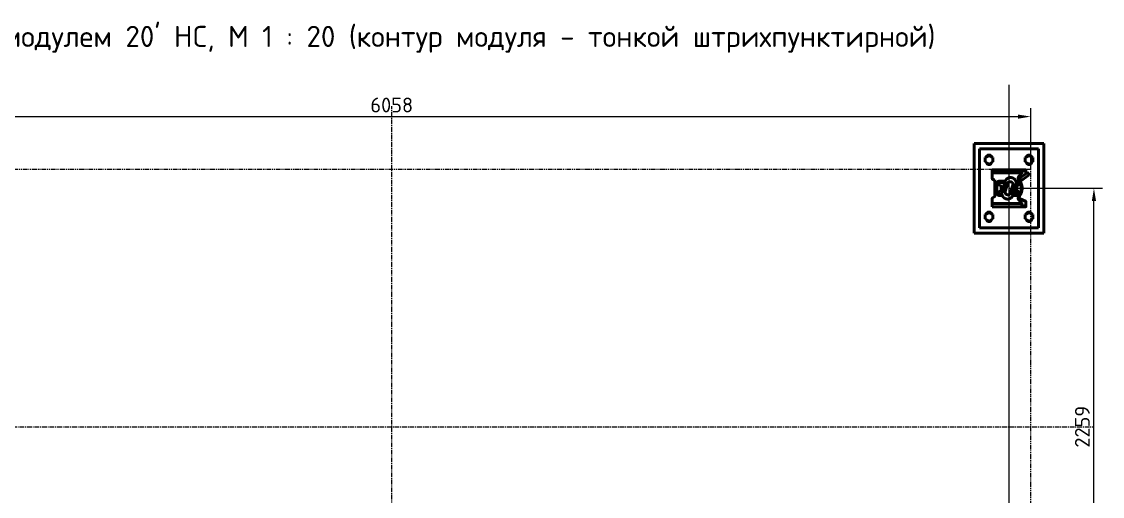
# Model space of a CAD drawing. Header units: millimetres. Extents: x 0 to 1682, y 0 to 1188.
# Drawn here: x 345 to 857, y 297 to 522 of the extents above; entities that cross this region are included whole.
import ezdxf
from ezdxf.enums import TextEntityAlignment as Align

# ---------------------------------------------------------------- set-up
doc = ezdxf.new("R2010")
doc.units = ezdxf.units.MM
doc.header["$LTSCALE"] = 0.7
doc.linetypes.add('CENTER', pattern=[5.08, 3.175, -0.635, 0.635, -0.635])
doc.linetypes.add('PHANTOM', pattern=[6.35, 3.175, -0.635, 0.635, -0.635, 0.635, -0.635])
for name, color, linetype, lineweight in [('07_ОСИ', 2, 'CENTER', 18), ('20_ВИДИМЫЕ', 7, 'Continuous', 50), ('22_ТОНКИЕ', 7, 'Continuous', 18), ('24_ФАНТОМ', 7, 'PHANTOM', 18)]:
    doc.layers.add(name, color=color, linetype=linetype, lineweight=lineweight)
doc.layers.add('08_ТЕКСТ', color=7, linetype='Continuous')
doc.layers.add('09_РАЗМЕРЫ', color=7, linetype='Continuous')
doc.styles.add('ГОСТ', font='isocpeur.ttf')
doc.dimstyles.new('ГОСТ', dxfattribs={"dimscale": 2, "dimtxt": 3.5, "dimasz": 3, "dimexe": 2, "dimexo": 0, "dimgap": 1, "dimtad": 1, "dimdec": 1, "dimtxsty": 'ГОСТ', "dimcen": 2.5, "dimclrd": 7, "dimclre": 7, "dimclrt": 7, "dimazin": 3, "dimtfac": 1, "dimtmove": 0, "dimatfit": 3, "dimarcsym": 0})

msp = doc.modelspace()

# ---------------------------------------------------------------- linework, layer by layer
at = {"layer": '07_ОСИ'}
for p, q in [((520, 178.1), (520, 481.9)), ((187.1, 330), (852.9, 330))]:
    msp.add_line(p, q, dxfattribs=at)
at = {"layer": '20_ВИДИМЫЕ'}
for points in [[(796.15, 421.7), (796.15, 464.2)], [(829.15, 464.2), (796.15, 464.2)], [(798.65, 424.2), (798.65, 461.7)], [(826.65, 461.7), (798.65, 461.7)], [(826.65, 424.2), (826.65, 461.7)], [(829.15, 421.7), (829.15, 464.2)], [(803.15, 458.53), (801.35, 457.49)], [(801.35, 457.49), (801.35, 455.41)], [(801.92, 457.82), (801.95, 457.89), (801.98, 457.97), (802.02, 458.04), (802.06, 458.11), (802.11, 458.17), (802.16, 458.24), (802.21, 458.3), (802.27, 458.35), (802.33, 458.41), (802.39, 458.46), (802.46, 458.5), (802.53, 458.54), (802.6, 458.58), (802.68, 458.61), (802.75, 458.64), (802.83, 458.66), (802.91, 458.68), (802.99, 458.69), (803.07, 458.7), (803.15, 458.7), (803.23, 458.7), (803.31, 458.69), (803.39, 458.68), (803.47, 458.66), (803.55, 458.64), (803.62, 458.61), (803.7, 458.58), (803.77, 458.54), (803.84, 458.5), (803.91, 458.46), (803.97, 458.41), (804.03, 458.35), (804.09, 458.3), (804.14, 458.24), (804.19, 458.17), (804.24, 458.11), (804.28, 458.04), (804.32, 457.97), (804.35, 457.89), (804.38, 457.82)], [(804.95, 457.49), (803.15, 458.53)], [(804.95, 455.41), (804.95, 457.49)], [(822.15, 458.53), (820.35, 457.49)], [(820.35, 457.49), (820.35, 455.41)], [(820.92, 457.82), (820.95, 457.89), (820.98, 457.97), (821.02, 458.04), (821.06, 458.11), (821.11, 458.17), (821.16, 458.24), (821.21, 458.3), (821.27, 458.35), (821.33, 458.41), (821.39, 458.46), (821.46, 458.5), (821.53, 458.54), (821.6, 458.58), (821.68, 458.61), (821.75, 458.64), (821.83, 458.66), (821.91, 458.68), (821.99, 458.69), (822.07, 458.7), (822.15, 458.7), (822.23, 458.7), (822.31, 458.69), (822.39, 458.68), (822.47, 458.66), (822.55, 458.64), (822.62, 458.61), (822.7, 458.58), (822.77, 458.54), (822.84, 458.5), (822.91, 458.46), (822.97, 458.41), (823.03, 458.35), (823.09, 458.3), (823.14, 458.24), (823.19, 458.17), (823.24, 458.11), (823.28, 458.04), (823.32, 457.97), (823.35, 457.89), (823.38, 457.82)], [(823.95, 457.49), (822.15, 458.53)], [(823.95, 455.41), (823.95, 457.49)], [(801.35, 455.41), (803.15, 454.37)], [(804.38, 455.08), (804.35, 455.01), (804.32, 454.93), (804.28, 454.86), (804.24, 454.79), (804.19, 454.73), (804.14, 454.66), (804.09, 454.6), (804.03, 454.55), (803.97, 454.49), (803.91, 454.44), (803.84, 454.4), (803.77, 454.36), (803.7, 454.32), (803.62, 454.29), (803.55, 454.26), (803.47, 454.24), (803.39, 454.22), (803.31, 454.21), (803.23, 454.2), (803.15, 454.2), (803.07, 454.2), (802.99, 454.21), (802.91, 454.22), (802.83, 454.24), (802.75, 454.26), (802.68, 454.29), (802.6, 454.32), (802.53, 454.36), (802.46, 454.4), (802.39, 454.44), (802.33, 454.49), (802.27, 454.55), (802.21, 454.6), (802.16, 454.66), (802.11, 454.73), (802.06, 454.79), (802.02, 454.86), (801.98, 454.93), (801.95, 455.01), (801.92, 455.08)], [(803.15, 454.37), (804.95, 455.41)], [(804.65, 451.59), (804.65, 451.62), (804.65, 451.65), (804.65, 451.67), (804.65, 451.69), (804.65, 451.7), (804.65, 451.7)], [(804.65, 451.7), (820.65, 451.7)], [(804.65, 450.21), (804.65, 451.59)], [(818.65, 451.14), (818.65, 451.16), (818.66, 451.17), (818.68, 451.19), (818.7, 451.2), (818.73, 451.21), (818.75, 451.21)], [(818.65, 451.14), (818.65, 450.21)], [(818.75, 451.21), (820.65, 451.21)], [(820.35, 455.41), (822.15, 454.37)], [(820.65, 451.59), (820.65, 451.62), (820.65, 451.65), (820.65, 451.67), (820.65, 451.69), (820.65, 451.7), (820.65, 451.7)], [(820.65, 451.59), (820.65, 451.21)], [(820.65, 451.21), (820.65, 449.85)], [(823.38, 455.08), (823.35, 455.01), (823.32, 454.93), (823.28, 454.86), (823.24, 454.79), (823.19, 454.73), (823.14, 454.66), (823.09, 454.6), (823.03, 454.55), (822.97, 454.49), (822.91, 454.44), (822.84, 454.4), (822.77, 454.36), (822.7, 454.32), (822.62, 454.29), (822.55, 454.26), (822.47, 454.24), (822.39, 454.22), (822.31, 454.21), (822.23, 454.2), (822.15, 454.2), (822.07, 454.2), (821.99, 454.21), (821.91, 454.22), (821.83, 454.24), (821.75, 454.26), (821.68, 454.29), (821.6, 454.32), (821.53, 454.36), (821.46, 454.4), (821.39, 454.44), (821.33, 454.49), (821.27, 454.55), (821.21, 454.6), (821.16, 454.66), (821.11, 454.73), (821.06, 454.79), (821.02, 454.86), (820.98, 454.93), (820.95, 455.01), (820.92, 455.08)], [(822.15, 454.37), (823.95, 455.41)], [(804.65, 450.11), (804.65, 450.13), (804.65, 450.16), (804.65, 450.18), (804.65, 450.19), (804.65, 450.2), (804.65, 450.21)], [(804.65, 450.21), (818.65, 450.21)], [(804.65, 447.56), (804.65, 450.11)], [(804.65, 447.56), (804.66, 447.5), (804.67, 447.44), (804.7, 447.38), (804.74, 447.33), (804.78, 447.29), (804.83, 447.25)], [(804.83, 447.25), (805.38, 446.95)], [(805.85, 446.95), (805.38, 446.95)], [(805.85, 439.16), (805.85, 446.95)], [(807.18, 440.03), (807.15, 440.1), (807.11, 440.17), (807.07, 440.24), (807.04, 440.31), (807.01, 440.38), (806.97, 440.46), (806.94, 440.53), (806.91, 440.61), (806.88, 440.68), (806.85, 440.75), (806.82, 440.83), (806.8, 440.91), (806.77, 440.98), (806.75, 441.06), (806.72, 441.13), (806.7, 441.21), (806.68, 441.29), (806.66, 441.36), (806.64, 441.44), (806.62, 441.52), (806.6, 441.6), (806.58, 441.68), (806.57, 441.76), (806.55, 441.83), (806.54, 441.91), (806.52, 441.99), (806.51, 442.07), (806.5, 442.15), (806.49, 442.23), (806.48, 442.31), (806.48, 442.39), (806.47, 442.47), (806.46, 442.55), (806.46, 442.63), (806.45, 442.71), (806.45, 442.79), (806.45, 442.87), (806.45, 442.95), (806.45, 443.03), (806.45, 443.11), (806.45, 443.19), (806.46, 443.27), (806.46, 443.35), (806.47, 443.43), (806.48, 443.51), (806.48, 443.59), (806.49, 443.67), (806.5, 443.75), (806.51, 443.83), (806.52, 443.91), (806.54, 443.99), (806.55, 444.07), (806.57, 444.14), (806.58, 444.22), (806.6, 444.3), (806.62, 444.38), (806.64, 444.46), (806.66, 444.54), (806.68, 444.61), (806.7, 444.69), (806.72, 444.77), (806.75, 444.84), (806.77, 444.92), (806.8, 444.99), (806.82, 445.07), (806.85, 445.15), (806.88, 445.22), (806.91, 445.29), (806.94, 445.37), (806.97, 445.44), (807.01, 445.52), (807.04, 445.59), (807.07, 445.66), (807.11, 445.73), (807.15, 445.8), (807.18, 445.87)], [(807.18, 445.87), (807.22, 445.94), (807.27, 446.01), (807.33, 446.07), (807.38, 446.13), (807.45, 446.18), (807.51, 446.22), (807.59, 446.26), (807.66, 446.29), (807.74, 446.32), (807.82, 446.34), (807.9, 446.35), (807.98, 446.35)], [(807.54, 445.69), (807.59, 445.76), (807.65, 445.83), (807.72, 445.88), (807.8, 445.92), (807.89, 445.94), (807.98, 445.95)], [(807.98, 446.35), (810.83, 446.35)], [(807.98, 445.95), (810.7, 445.95)], [(809.37, 441.29), (810.74, 446.1)], [(810.74, 446.1), (810.77, 446.17), (810.79, 446.25), (810.82, 446.33), (810.85, 446.4), (810.88, 446.48), (810.92, 446.55), (810.96, 446.62), (810.99, 446.69), (811.04, 446.76), (811.08, 446.83), (811.12, 446.9), (811.17, 446.96), (811.22, 447.03), (811.27, 447.09), (811.32, 447.15), (811.38, 447.21), (811.43, 447.27), (811.49, 447.32), (811.55, 447.38), (811.61, 447.43), (811.68, 447.48), (811.74, 447.53), (811.81, 447.58), (811.87, 447.62), (811.94, 447.66), (812.01, 447.7), (812.08, 447.74), (812.16, 447.78), (812.23, 447.81), (812.3, 447.85), (812.38, 447.88), (812.45, 447.9), (812.53, 447.93), (812.61, 447.95), (812.69, 447.97), (812.76, 447.99), (812.84, 448.01), (812.92, 448.02), (813, 448.03), (813.08, 448.04), (813.16, 448.05), (813.24, 448.05), (813.33, 448.05), (813.41, 448.05), (813.49, 448.05), (813.57, 448.04), (813.65, 448.04), (813.73, 448.02), (813.81, 448.01), (813.89, 448), (813.97, 447.98), (814.04, 447.96), (814.12, 447.94), (814.2, 447.91), (814.28, 447.89), (814.35, 447.86), (814.42, 447.83), (814.5, 447.79), (814.57, 447.76), (814.64, 447.72), (814.71, 447.68), (814.78, 447.64), (814.85, 447.59), (814.92, 447.55), (814.98, 447.5), (815.04, 447.45), (815.11, 447.4), (815.17, 447.34), (815.22, 447.29), (815.28, 447.23), (815.34, 447.17), (815.39, 447.11), (815.44, 447.05), (815.49, 446.98), (815.54, 446.92), (815.58, 446.85), (815.63, 446.78), (815.67, 446.71), (815.71, 446.64), (815.75, 446.57), (815.78, 446.5), (815.82, 446.43), (815.85, 446.35), (815.88, 446.28), (815.9, 446.2), (815.93, 446.12), (815.95, 446.05), (815.97, 445.97), (815.99, 445.89), (816, 445.81), (816.01, 445.73), (816.02, 445.65), (816.03, 445.57), (816.04, 445.49), (816.04, 445.41), (816.04, 445.33), (816.04, 445.25), (816.03, 445.16), (816.03, 445.08), (816.02, 445), (816, 444.92), (815.99, 444.84), (815.97, 444.77), (815.96, 444.69), (815.93, 444.61)], [(810.74, 446.1), (810.81, 446.05), (810.87, 446), (810.93, 445.95), (810.99, 445.89), (811.05, 445.84), (811.12, 445.79), (811.18, 445.74), (811.24, 445.69), (811.3, 445.64), (811.36, 445.59), (811.43, 445.54), (811.49, 445.49), (811.55, 445.44), (811.61, 445.39), (811.68, 445.34), (811.74, 445.29), (811.8, 445.24), (811.86, 445.19), (811.92, 445.13)], [(811.92, 445.13), (811.95, 445.21), (811.98, 445.29), (812.01, 445.36), (812.05, 445.43), (812.1, 445.5), (812.14, 445.57), (812.2, 445.63), (812.25, 445.69), (812.31, 445.75), (812.37, 445.8), (812.44, 445.85), (812.51, 445.89), (812.58, 445.93), (812.65, 445.97), (812.73, 446), (812.81, 446.02), (812.89, 446.04), (812.97, 446.06), (813.05, 446.07), (813.13, 446.08), (813.21, 446.08), (813.29, 446.07), (813.37, 446.06), (813.45, 446.05), (813.53, 446.03), (813.61, 446), (813.69, 445.97), (813.76, 445.94), (813.83, 445.9), (813.9, 445.85), (813.97, 445.81), (814.03, 445.75), (814.09, 445.7), (814.15, 445.64), (814.2, 445.58), (814.25, 445.51), (814.29, 445.44), (814.33, 445.37), (814.36, 445.3), (814.4, 445.22), (814.42, 445.14), (814.44, 445.06), (814.46, 444.98), (814.47, 444.9), (814.47, 444.82), (814.47, 444.74), (814.47, 444.66), (814.46, 444.58), (814.44, 444.5), (814.42, 444.42)], [(815.85, 446.35), (817.32, 446.35)], [(815.97, 445.95), (817.32, 445.95)], [(817.17, 447.19), (817.12, 447.25), (817.08, 447.32), (817.04, 447.39), (817.01, 447.47), (816.98, 447.55), (816.97, 447.63), (816.96, 447.71), (816.96, 447.79), (816.97, 447.87), (816.99, 447.95), (817.01, 448.03), (817.05, 448.1), (817.09, 448.17), (817.14, 448.24), (817.19, 448.3)], [(816.99, 447.96), (816.99, 447.96), (816.99, 447.97), (816.99, 447.97), (817, 447.98), (817, 447.98), (817, 447.99)], [(817.01, 448), (817.01, 448.01), (817.01, 448.01), (817.01, 448.01), (817.01, 448.01), (817.01, 448.01), (817.01, 448.02)], [(817.02, 448.04), (817.02, 448.04), (817.02, 448.04), (817.02, 448.04), (817.02, 448.04), (817.02, 448.05), (817.02, 448.05)], [(817.03, 448.07), (817.03, 448.07), (817.03, 448.07), (817.03, 448.07), (817.04, 448.08), (817.04, 448.08), (817.04, 448.08)], [(817.05, 448.1), (817.05, 448.1), (817.05, 448.1), (817.05, 448.11), (817.05, 448.11), (817.05, 448.11), (817.05, 448.11)], [(817.06, 448.13), (817.07, 448.13), (817.07, 448.14), (817.07, 448.14), (817.07, 448.14), (817.07, 448.14), (817.07, 448.15)], [(817.08, 448.17), (817.09, 448.17), (817.09, 448.17), (817.09, 448.17), (817.09, 448.17), (817.09, 448.18), (817.09, 448.18)], [(817.11, 448.2), (817.11, 448.2), (817.11, 448.2), (817.11, 448.2), (817.11, 448.21), (817.11, 448.21), (817.12, 448.21)], [(817.13, 448.23), (817.13, 448.23), (817.13, 448.23), (817.14, 448.24), (817.14, 448.24), (817.14, 448.24), (817.14, 448.24)], [(817.15, 447.22), (821.41, 450.43)], [(817.15, 448.26), (817.16, 448.26), (817.16, 448.26), (817.16, 448.27), (817.16, 448.27), (817.17, 448.27), (817.17, 448.27)], [(817.17, 447.19), (817.23, 447.13), (817.28, 447.07), (817.34, 447.01), (817.39, 446.95), (817.44, 446.88), (817.49, 446.82), (817.54, 446.76), (817.59, 446.69), (817.64, 446.63), (817.69, 446.56), (817.74, 446.5), (817.78, 446.43), (817.83, 446.36), (817.87, 446.29), (817.91, 446.23), (817.96, 446.16), (818, 446.09), (818.04, 446.02), (818.08, 445.95), (818.12, 445.87)], [(818.65, 449.76), (817.19, 448.3)], [(817.32, 446.35), (817.4, 446.35), (817.48, 446.34), (817.56, 446.32), (817.64, 446.29), (817.71, 446.26), (817.79, 446.22), (817.85, 446.18), (817.92, 446.13), (817.97, 446.07), (818.03, 446.01), (818.08, 445.94), (818.12, 445.87)], [(817.32, 445.95), (817.41, 445.94), (817.5, 445.92), (817.58, 445.88), (817.65, 445.83), (817.71, 445.76), (817.76, 445.69)], [(817.9, 447.9), (817.82, 447.86), (817.75, 447.81), (817.69, 447.75), (817.63, 447.69), (817.58, 447.63), (817.53, 447.55), (817.5, 447.48)], [(817.9, 447.9), (818.3, 448.08)], [(817.99, 446.1), (822.26, 449.31)], [(818.12, 445.87), (818.15, 445.8), (818.19, 445.73), (818.23, 445.66), (818.26, 445.59), (818.29, 445.52), (818.33, 445.44), (818.36, 445.37), (818.39, 445.29), (818.42, 445.22), (818.45, 445.15), (818.48, 445.07), (818.5, 444.99), (818.53, 444.92), (818.55, 444.84), (818.58, 444.77), (818.6, 444.69), (818.62, 444.61), (818.64, 444.54), (818.66, 444.46), (818.68, 444.38), (818.7, 444.3), (818.72, 444.22), (818.73, 444.14), (818.75, 444.07), (818.76, 443.99), (818.78, 443.91), (818.79, 443.83), (818.8, 443.75), (818.81, 443.67), (818.82, 443.59), (818.82, 443.51), (818.83, 443.43), (818.84, 443.35), (818.84, 443.27), (818.85, 443.19), (818.85, 443.11), (818.85, 443.03), (818.85, 442.95), (818.85, 442.87), (818.85, 442.79), (818.85, 442.71), (818.84, 442.63), (818.84, 442.55), (818.83, 442.47), (818.82, 442.39), (818.82, 442.31), (818.81, 442.23), (818.8, 442.15), (818.79, 442.07), (818.78, 441.99), (818.76, 441.91), (818.75, 441.83), (818.73, 441.76), (818.72, 441.68), (818.7, 441.6), (818.68, 441.52), (818.66, 441.44), (818.64, 441.36), (818.62, 441.29), (818.6, 441.21), (818.58, 441.13), (818.55, 441.06), (818.53, 440.98), (818.5, 440.91), (818.48, 440.83), (818.45, 440.75), (818.42, 440.68), (818.39, 440.61), (818.36, 440.53), (818.33, 440.46), (818.29, 440.38), (818.26, 440.31), (818.23, 440.24), (818.19, 440.17), (818.15, 440.1), (818.12, 440.03)], [(818.65, 450.21), (818.65, 450.2), (818.65, 450.19), (818.65, 450.18), (818.65, 450.16), (818.65, 450.13), (818.65, 450.11)], [(818.65, 450.11), (818.65, 449.76)], [(818.75, 449.72), (818.73, 449.73), (818.7, 449.74), (818.68, 449.75), (818.66, 449.75), (818.65, 449.76), (818.65, 449.76)], [(821.41, 450.43), (821.42, 450.42), (821.44, 450.39), (821.48, 450.34), (821.52, 450.28), (821.58, 450.21), (821.65, 450.12), (821.72, 450.02), (821.8, 449.92), (821.87, 449.82), (821.95, 449.72), (822.02, 449.62), (822.09, 449.53), (822.14, 449.46), (822.19, 449.4), (822.22, 449.35), (822.25, 449.32), (822.26, 449.31)], [(807.15, 444.78), (807.12, 444.7), (807.1, 444.62), (807.07, 444.54), (807.05, 444.47), (807.03, 444.39), (807.01, 444.31), (806.99, 444.23), (806.98, 444.15), (806.96, 444.07), (806.94, 443.99), (806.93, 443.91), (806.92, 443.84), (806.91, 443.76), (806.9, 443.68), (806.89, 443.59), (806.88, 443.51), (806.87, 443.43), (806.86, 443.35), (806.86, 443.27), (806.86, 443.19), (806.85, 443.11), (806.85, 443.03), (806.85, 442.95), (806.85, 442.87), (806.85, 442.79), (806.86, 442.71), (806.86, 442.63), (806.86, 442.55), (806.87, 442.47), (806.88, 442.39), (806.89, 442.31), (806.9, 442.22), (806.91, 442.14), (806.92, 442.06), (806.93, 441.99), (806.94, 441.91), (806.96, 441.83), (806.98, 441.75), (806.99, 441.67), (807.01, 441.59), (807.03, 441.51), (807.05, 441.43), (807.07, 441.36), (807.1, 441.28), (807.12, 441.2), (807.15, 441.12)], [(807.15, 444.78), (807.16, 444.83), (807.18, 444.87), (807.19, 444.91), (807.2, 444.94), (807.21, 444.96), (807.21, 444.97)], [(807.21, 440.93), (807.21, 440.94), (807.2, 440.96), (807.19, 440.99), (807.18, 441.03), (807.16, 441.07), (807.15, 441.12)], [(807.21, 444.97), (807.24, 445.05), (807.28, 445.13), (807.31, 445.21), (807.34, 445.29), (807.38, 445.37), (807.42, 445.45), (807.46, 445.53), (807.5, 445.61), (807.54, 445.69)], [(807.39, 444.87), (807.36, 444.88), (807.33, 444.9), (807.3, 444.92), (807.27, 444.93), (807.24, 444.95), (807.21, 444.97)], [(807.21, 440.93), (807.24, 440.95), (807.27, 440.97), (807.3, 440.98), (807.33, 441), (807.36, 441.02), (807.39, 441.03)], [(807.54, 440.21), (807.5, 440.29), (807.46, 440.37), (807.42, 440.45), (807.38, 440.53), (807.34, 440.61), (807.31, 440.69), (807.28, 440.77), (807.24, 440.85), (807.21, 440.93)], [(807.71, 445.59), (807.67, 445.51), (807.63, 445.43), (807.59, 445.36), (807.56, 445.28), (807.52, 445.19), (807.48, 445.11), (807.45, 445.03), (807.42, 444.95), (807.39, 444.87)], [(808.83, 444.04), (807.39, 444.87)], [(807.39, 441.03), (808.83, 441.86)], [(807.39, 441.03), (807.42, 440.95), (807.45, 440.87), (807.48, 440.79), (807.52, 440.71), (807.56, 440.62), (807.59, 440.54), (807.63, 440.47), (807.67, 440.39), (807.71, 440.31)], [(807.98, 445.75), (807.92, 445.75), (807.87, 445.73), (807.82, 445.71), (807.78, 445.68), (807.74, 445.64), (807.71, 445.59)], [(810.64, 445.75), (807.98, 445.75)], [(808.83, 444.04), (808.87, 444.01), (808.91, 443.97), (808.94, 443.93), (808.96, 443.88), (808.97, 443.83), (808.98, 443.78)], [(808.98, 442.12), (808.97, 442.07), (808.96, 442.02), (808.94, 441.97), (808.91, 441.93), (808.87, 441.89), (808.83, 441.86)], [(808.98, 442.12), (808.98, 443.78)], [(814.56, 439.8), (814.53, 439.73), (814.51, 439.65), (814.48, 439.57), (814.45, 439.5), (814.42, 439.42), (814.38, 439.35), (814.34, 439.28), (814.31, 439.21), (814.26, 439.14), (814.22, 439.07), (814.18, 439), (814.13, 438.94), (814.08, 438.87), (814.03, 438.81), (813.98, 438.75), (813.92, 438.69), (813.87, 438.63), (813.81, 438.58), (813.75, 438.52), (813.69, 438.47), (813.62, 438.42), (813.56, 438.37), (813.49, 438.32), (813.43, 438.28), (813.36, 438.24), (813.29, 438.2), (813.22, 438.16), (813.14, 438.12), (813.07, 438.09), (813, 438.05), (812.92, 438.02), (812.85, 438), (812.77, 437.97), (812.69, 437.95), (812.61, 437.93), (812.54, 437.91), (812.46, 437.89), (812.38, 437.88), (812.3, 437.87), (812.22, 437.86), (812.14, 437.85), (812.06, 437.85), (811.97, 437.85), (811.89, 437.85), (811.81, 437.85), (811.73, 437.86), (811.65, 437.86), (811.57, 437.88), (811.49, 437.89), (811.41, 437.9), (811.33, 437.92), (811.26, 437.94), (811.18, 437.96), (811.1, 437.99), (811.02, 438.01), (810.95, 438.04), (810.88, 438.07), (810.8, 438.11), (810.73, 438.14), (810.66, 438.18), (810.59, 438.22), (810.52, 438.26), (810.45, 438.31), (810.38, 438.35), (810.32, 438.4), (810.26, 438.45), (810.19, 438.5), (810.13, 438.56), (810.08, 438.61), (810.02, 438.67), (809.96, 438.73), (809.91, 438.79), (809.86, 438.85), (809.81, 438.92), (809.76, 438.98), (809.72, 439.05), (809.67, 439.12), (809.63, 439.19), (809.59, 439.26), (809.55, 439.33), (809.52, 439.4), (809.48, 439.47), (809.45, 439.55), (809.42, 439.62), (809.4, 439.7), (809.37, 439.78), (809.35, 439.85), (809.33, 439.93), (809.31, 440.01), (809.3, 440.09), (809.29, 440.17), (809.28, 440.25), (809.27, 440.33), (809.26, 440.41), (809.26, 440.49), (809.26, 440.57), (809.26, 440.65), (809.27, 440.74), (809.27, 440.82), (809.28, 440.9), (809.3, 440.98), (809.31, 441.06), (809.33, 441.13), (809.34, 441.21), (809.37, 441.29)], [(809.37, 441.29), (809.45, 441.3), (809.52, 441.31), (809.6, 441.32), (809.68, 441.33), (809.76, 441.34), (809.84, 441.35), (809.92, 441.36), (810, 441.37), (810.08, 441.38), (810.16, 441.39), (810.24, 441.4), (810.32, 441.41), (810.4, 441.42), (810.48, 441.43), (810.56, 441.44), (810.64, 441.45), (810.72, 441.46), (810.8, 441.47), (810.88, 441.48)], [(813.38, 440.77), (813.35, 440.69), (813.32, 440.61), (813.29, 440.54), (813.25, 440.47), (813.2, 440.4), (813.16, 440.33), (813.1, 440.27), (813.05, 440.21), (812.99, 440.15), (812.93, 440.1), (812.86, 440.05), (812.79, 440.01), (812.72, 439.97), (812.65, 439.93), (812.57, 439.9), (812.49, 439.88), (812.41, 439.86), (812.33, 439.84), (812.25, 439.83), (812.17, 439.82), (812.09, 439.82), (812.01, 439.83), (811.93, 439.84), (811.85, 439.85), (811.77, 439.87), (811.69, 439.9), (811.61, 439.93), (811.54, 439.96), (811.47, 440), (811.4, 440.05), (811.33, 440.09), (811.27, 440.15), (811.21, 440.2), (811.15, 440.26), (811.1, 440.32), (811.05, 440.39), (811.01, 440.46), (810.97, 440.53), (810.94, 440.6), (810.9, 440.68), (810.88, 440.76), (810.86, 440.84), (810.84, 440.92), (810.83, 441), (810.83, 441.08), (810.83, 441.16), (810.83, 441.24), (810.84, 441.32), (810.86, 441.4), (810.88, 441.48)], [(810.88, 441.48), (811.92, 445.13)], [(814.42, 444.42), (813.38, 440.77)], [(814.56, 439.8), (814.49, 439.85), (814.43, 439.9), (814.37, 439.95), (814.31, 440.01), (814.25, 440.06), (814.18, 440.11), (814.12, 440.16), (814.06, 440.21), (814, 440.26), (813.94, 440.31), (813.87, 440.36), (813.81, 440.41), (813.75, 440.46), (813.69, 440.51), (813.62, 440.56), (813.56, 440.61), (813.5, 440.66), (813.44, 440.71), (813.38, 440.77)], [(815.93, 444.61), (815.85, 444.6), (815.78, 444.59), (815.7, 444.58), (815.62, 444.57), (815.54, 444.56), (815.46, 444.55), (815.38, 444.54), (815.3, 444.53), (815.22, 444.52), (815.14, 444.51), (815.06, 444.5), (814.98, 444.49), (814.9, 444.48), (814.82, 444.47), (814.74, 444.46), (814.66, 444.45), (814.58, 444.44), (814.5, 444.43), (814.42, 444.42)], [(815.93, 444.61), (814.56, 439.8)], [(816.12, 441.54), (815.02, 440.15)], [(817.32, 445.75), (816.01, 445.75)], [(817.61, 440.36), (816.12, 441.54)], [(816.32, 443.78), (816.33, 443.83), (816.34, 443.88), (816.36, 443.93), (816.39, 443.97), (816.43, 444.01), (816.47, 444.04)], [(816.32, 442.12), (816.32, 443.78)], [(816.47, 441.86), (816.43, 441.89), (816.39, 441.93), (816.36, 441.97), (816.34, 442.02), (816.33, 442.07), (816.32, 442.12)], [(816.47, 444.04), (817.91, 444.87)], [(817.91, 441.03), (816.47, 441.86)], [(817.59, 445.59), (817.56, 445.64), (817.52, 445.68), (817.48, 445.71), (817.43, 445.73), (817.38, 445.75), (817.32, 445.75)], [(817.91, 444.87), (817.88, 444.95), (817.85, 445.03), (817.82, 445.11), (817.78, 445.19), (817.74, 445.28), (817.71, 445.36), (817.67, 445.43), (817.63, 445.51), (817.59, 445.59)], [(817.61, 440.36), (817.65, 440.43), (817.69, 440.5), (817.72, 440.58), (817.76, 440.65), (817.79, 440.73), (817.82, 440.8), (817.85, 440.88), (817.88, 440.96), (817.91, 441.03)], [(817.76, 445.69), (817.8, 445.61), (817.84, 445.53), (817.88, 445.45), (817.92, 445.37), (817.96, 445.29), (817.99, 445.21), (818.02, 445.13), (818.06, 445.05), (818.09, 444.97)], [(818.09, 440.93), (818.06, 440.85), (818.03, 440.77), (817.99, 440.69), (817.96, 440.62), (817.92, 440.54), (817.89, 440.46), (817.85, 440.38), (817.81, 440.31), (817.77, 440.23)], [(818.09, 444.97), (818.06, 444.95), (818.03, 444.93), (818, 444.92), (817.97, 444.9), (817.94, 444.88), (817.91, 444.87)], [(817.91, 441.03), (817.94, 441.02), (817.97, 441), (818, 440.98), (818.03, 440.97), (818.06, 440.95), (818.09, 440.93)], [(818.09, 444.97), (818.09, 444.96), (818.1, 444.94), (818.11, 444.91), (818.12, 444.87), (818.14, 444.83), (818.15, 444.78)], [(818.15, 441.12), (818.14, 441.07), (818.12, 441.03), (818.11, 440.99), (818.1, 440.96), (818.09, 440.94), (818.09, 440.93)], [(818.15, 444.78), (818.18, 444.7), (818.2, 444.62), (818.23, 444.54), (818.25, 444.47), (818.27, 444.39), (818.29, 444.31), (818.31, 444.23), (818.32, 444.15), (818.34, 444.07), (818.36, 443.99), (818.37, 443.91), (818.38, 443.84), (818.39, 443.76), (818.4, 443.68), (818.41, 443.59), (818.42, 443.51), (818.43, 443.43), (818.44, 443.35), (818.44, 443.27), (818.44, 443.19), (818.45, 443.11), (818.45, 443.03), (818.45, 442.95), (818.45, 442.87), (818.45, 442.79), (818.44, 442.71), (818.44, 442.63), (818.44, 442.55), (818.43, 442.47), (818.42, 442.39), (818.41, 442.31), (818.4, 442.22), (818.39, 442.14), (818.38, 442.06), (818.37, 441.99), (818.36, 441.91), (818.34, 441.83), (818.32, 441.75), (818.31, 441.67), (818.29, 441.59), (818.27, 441.51), (818.25, 441.43), (818.23, 441.36), (818.2, 441.28), (818.18, 441.2), (818.15, 441.12)], [(804.83, 438.4), (804.78, 438.36), (804.74, 438.32), (804.7, 438.27), (804.67, 438.21), (804.66, 438.15), (804.65, 438.09)], [(804.65, 435.79), (804.65, 438.09)], [(804.65, 435.69), (804.65, 435.7), (804.65, 435.71), (804.65, 435.72), (804.65, 435.74), (804.65, 435.77), (804.65, 435.79)], [(804.65, 435.69), (804.65, 434.31)], [(818.65, 435.69), (804.65, 435.69)], [(805.67, 438.85), (804.83, 438.4)], [(805.85, 439.16), (805.84, 439.1), (805.83, 439.04), (805.8, 438.98), (805.76, 438.93), (805.72, 438.89), (805.67, 438.85)], [(807.98, 439.55), (807.9, 439.55), (807.82, 439.56), (807.74, 439.58), (807.66, 439.61), (807.59, 439.64), (807.51, 439.68), (807.45, 439.72), (807.38, 439.77), (807.33, 439.83), (807.27, 439.89), (807.22, 439.96), (807.18, 440.03)], [(807.98, 439.95), (807.89, 439.96), (807.8, 439.98), (807.72, 440.02), (807.65, 440.07), (807.59, 440.14), (807.54, 440.21)], [(807.71, 440.31), (807.74, 440.26), (807.78, 440.22), (807.82, 440.19), (807.87, 440.17), (807.92, 440.15), (807.98, 440.15)], [(807.98, 440.15), (809.29, 440.15)], [(809.33, 439.95), (807.98, 439.95)], [(809.45, 439.55), (807.98, 439.55)], [(817.32, 439.55), (814.47, 439.55)], [(814.86, 439.95), (814.6, 439.95)], [(814.66, 440.15), (815.02, 440.15)], [(815.02, 440.15), (814.86, 439.95)], [(817.32, 439.95), (814.86, 439.95)], [(817.19, 437.6), (817.14, 437.66), (817.09, 437.73), (817.05, 437.8), (817.01, 437.87), (816.99, 437.95), (816.97, 438.03), (816.96, 438.11), (816.96, 438.19), (816.97, 438.27), (816.98, 438.35), (817.01, 438.43), (817.04, 438.51), (817.08, 438.58), (817.12, 438.65), (817.17, 438.71)], [(817, 437.92), (816.99, 437.93), (816.99, 437.93), (816.99, 437.93), (816.99, 437.94), (816.99, 437.94), (816.99, 437.94)], [(817.01, 437.89), (817.01, 437.9), (817, 437.9), (817, 437.9), (817, 437.9), (817, 437.91), (817, 437.91)], [(817.02, 437.86), (817.02, 437.86), (817.02, 437.86), (817.02, 437.87), (817.02, 437.87), (817.01, 437.87), (817.01, 437.87)], [(817.03, 437.83), (817.03, 437.83), (817.03, 437.83), (817.03, 437.83), (817.03, 437.84), (817.03, 437.84), (817.03, 437.84)], [(817.05, 437.79), (817.05, 437.79), (817.05, 437.8), (817.05, 437.8), (817.05, 437.8), (817.04, 437.81), (817.04, 437.81)], [(817.07, 437.76), (817.07, 437.76), (817.07, 437.76), (817.07, 437.76), (817.06, 437.77), (817.06, 437.77), (817.06, 437.77)], [(817.09, 437.72), (817.09, 437.72), (817.09, 437.73), (817.09, 437.73), (817.09, 437.73), (817.08, 437.74), (817.08, 437.74)], [(817.11, 437.69), (817.11, 437.69), (817.11, 437.7), (817.11, 437.7), (817.11, 437.7), (817.11, 437.7), (817.1, 437.71)], [(817.14, 437.66), (817.14, 437.66), (817.13, 437.66), (817.13, 437.67), (817.13, 437.67), (817.13, 437.67), (817.13, 437.67)], [(817.17, 437.63), (817.16, 437.63), (817.16, 437.63), (817.16, 437.64), (817.16, 437.64), (817.15, 437.64), (817.15, 437.64)], [(818.12, 440.03), (818.08, 439.95), (818.04, 439.88), (818, 439.81), (817.96, 439.74), (817.91, 439.67), (817.87, 439.61), (817.83, 439.54), (817.78, 439.47), (817.74, 439.4), (817.69, 439.34), (817.64, 439.27), (817.59, 439.21), (817.54, 439.14), (817.49, 439.08), (817.44, 439.02), (817.39, 438.95), (817.34, 438.89), (817.28, 438.83), (817.23, 438.77), (817.17, 438.71)], [(817.19, 437.6), (818.65, 436.14)], [(817.32, 439.95), (817.41, 439.96), (817.5, 439.98), (817.58, 440.02), (817.65, 440.07), (817.71, 440.14), (817.76, 440.21)], [(818.12, 440.03), (818.08, 439.96), (818.03, 439.89), (817.97, 439.83), (817.92, 439.77), (817.85, 439.72), (817.79, 439.68), (817.71, 439.64), (817.64, 439.61), (817.56, 439.58), (817.48, 439.56), (817.4, 439.55), (817.32, 439.55)], [(817.6, 439.21), (817.55, 439.14), (817.51, 439.07), (817.48, 438.99), (817.46, 438.91), (817.44, 438.83), (817.43, 438.74), (817.44, 438.66), (817.45, 438.58), (817.47, 438.5), (817.5, 438.42), (817.53, 438.34), (817.58, 438.27), (817.63, 438.2), (817.69, 438.14), (817.75, 438.09), (817.82, 438.04), (817.9, 438)], [(817.77, 440.23), (817.75, 440.25), (817.72, 440.27), (817.69, 440.3), (817.67, 440.32), (817.64, 440.34), (817.61, 440.36)], [(817.77, 440.23), (817.77, 440.23), (817.77, 440.23), (817.77, 440.22), (817.77, 440.22), (817.77, 440.22), (817.76, 440.21)], [(820.48, 436.8), (817.9, 438)], [(818.65, 436.14), (818.65, 436.14), (818.66, 436.15), (818.68, 436.15), (818.7, 436.16), (818.73, 436.17), (818.75, 436.18)], [(818.65, 436.14), (818.65, 435.79)], [(818.65, 435.79), (818.65, 435.77), (818.65, 435.74), (818.65, 435.72), (818.65, 435.71), (818.65, 435.7), (818.65, 435.69)], [(818.65, 434.76), (818.65, 435.69)], [(820.65, 436.53), (820.64, 436.59), (820.63, 436.64), (820.6, 436.69), (820.57, 436.74), (820.53, 436.77), (820.48, 436.8)], [(820.65, 436.53), (820.65, 434.69)], [(803.15, 431.53), (801.35, 430.49)], [(801.35, 430.49), (801.35, 428.41)], [(801.92, 430.82), (801.95, 430.89), (801.98, 430.97), (802.02, 431.04), (802.06, 431.11), (802.11, 431.17), (802.16, 431.24), (802.21, 431.3), (802.27, 431.35), (802.33, 431.41), (802.39, 431.46), (802.46, 431.5), (802.53, 431.54), (802.6, 431.58), (802.68, 431.61), (802.75, 431.64), (802.83, 431.66), (802.91, 431.68), (802.99, 431.69), (803.07, 431.7), (803.15, 431.7), (803.23, 431.7), (803.31, 431.69), (803.39, 431.68), (803.47, 431.66), (803.55, 431.64), (803.62, 431.61), (803.7, 431.58), (803.77, 431.54), (803.84, 431.5), (803.91, 431.46), (803.97, 431.41), (804.03, 431.35), (804.09, 431.3), (804.14, 431.24), (804.19, 431.17), (804.24, 431.11), (804.28, 431.04), (804.32, 430.97), (804.35, 430.89), (804.38, 430.82)], [(804.95, 430.49), (803.15, 431.53)], [(804.65, 434.2), (804.65, 434.2), (804.65, 434.21), (804.65, 434.23), (804.65, 434.25), (804.65, 434.28), (804.65, 434.31)], [(820.65, 434.2), (804.65, 434.2)], [(804.95, 428.41), (804.95, 430.49)], [(818.75, 434.69), (818.73, 434.69), (818.7, 434.7), (818.68, 434.71), (818.66, 434.73), (818.65, 434.74), (818.65, 434.76)], [(818.75, 434.69), (820.65, 434.69)], [(822.15, 431.53), (820.35, 430.49)], [(820.35, 430.49), (820.35, 428.41)], [(820.65, 434.31), (820.65, 434.69)], [(820.65, 434.31), (820.65, 434.28), (820.65, 434.25), (820.65, 434.23), (820.65, 434.21), (820.65, 434.2), (820.65, 434.2)], [(820.92, 430.82), (820.95, 430.89), (820.98, 430.97), (821.02, 431.04), (821.06, 431.11), (821.11, 431.17), (821.16, 431.24), (821.21, 431.3), (821.27, 431.35), (821.33, 431.41), (821.39, 431.46), (821.46, 431.5), (821.53, 431.54), (821.6, 431.58), (821.68, 431.61), (821.75, 431.64), (821.83, 431.66), (821.91, 431.68), (821.99, 431.69), (822.07, 431.7), (822.15, 431.7), (822.23, 431.7), (822.31, 431.69), (822.39, 431.68), (822.47, 431.66), (822.55, 431.64), (822.62, 431.61), (822.7, 431.58), (822.77, 431.54), (822.84, 431.5), (822.91, 431.46), (822.97, 431.41), (823.03, 431.35), (823.09, 431.3), (823.14, 431.24), (823.19, 431.17), (823.24, 431.11), (823.28, 431.04), (823.32, 430.97), (823.35, 430.89), (823.38, 430.82)], [(823.95, 430.49), (822.15, 431.53)], [(823.95, 428.41), (823.95, 430.49)], [(801.35, 428.41), (803.15, 427.37)], [(804.38, 428.08), (804.35, 428.01), (804.32, 427.93), (804.28, 427.86), (804.24, 427.79), (804.19, 427.73), (804.14, 427.66), (804.09, 427.6), (804.03, 427.55), (803.97, 427.49), (803.91, 427.44), (803.84, 427.4), (803.77, 427.36), (803.7, 427.32), (803.62, 427.29), (803.55, 427.26), (803.47, 427.24), (803.39, 427.22), (803.31, 427.21), (803.23, 427.2), (803.15, 427.2), (803.07, 427.2), (802.99, 427.21), (802.91, 427.22), (802.83, 427.24), (802.75, 427.26), (802.68, 427.29), (802.6, 427.32), (802.53, 427.36), (802.46, 427.4), (802.39, 427.44), (802.33, 427.49), (802.27, 427.55), (802.21, 427.6), (802.16, 427.66), (802.11, 427.73), (802.06, 427.79), (802.02, 427.86), (801.98, 427.93), (801.95, 428.01), (801.92, 428.08)], [(803.15, 427.37), (804.95, 428.41)], [(820.35, 428.41), (822.15, 427.37)], [(823.38, 428.08), (823.35, 428.01), (823.32, 427.93), (823.28, 427.86), (823.24, 427.79), (823.19, 427.73), (823.14, 427.66), (823.09, 427.6), (823.03, 427.55), (822.97, 427.49), (822.91, 427.44), (822.84, 427.4), (822.77, 427.36), (822.7, 427.32), (822.62, 427.29), (822.55, 427.26), (822.47, 427.24), (822.39, 427.22), (822.31, 427.21), (822.23, 427.2), (822.15, 427.2), (822.07, 427.2), (821.99, 427.21), (821.91, 427.22), (821.83, 427.24), (821.75, 427.26), (821.68, 427.29), (821.6, 427.32), (821.53, 427.36), (821.46, 427.4), (821.39, 427.44), (821.33, 427.49), (821.27, 427.55), (821.21, 427.6), (821.16, 427.66), (821.11, 427.73), (821.06, 427.79), (821.02, 427.86), (820.98, 427.93), (820.95, 428.01), (820.92, 428.08)], [(822.15, 427.37), (823.95, 428.41)], [(829.15, 421.7), (796.15, 421.7)], [(826.65, 424.2), (798.65, 424.2)]]:
    msp.add_lwpolyline(points, dxfattribs=at)
at = {"layer": '22_ТОНКИЕ'}
msp.add_line((812.65, 168.1), (812.65, 491.9), dxfattribs=at)
at = {"layer": '24_ФАНТОМ'}
msp.add_lwpolyline([(217.1, 208.1), (822.9, 208.1), (822.9, 451.9), (217.1, 451.9)], close=True, dxfattribs=at)

# ---------------------------------------------------------------- texts
at = {"layer": '08_ТЕКСТ', "style": 'ГОСТ'}
msp.add_text("Опоры под модулем 20' HC, М 1 : 20 (контур модуля - тонкой штрихпунктирной)", height=10, dxfattribs=at).set_placement((520, 506.9), align=Align.BOTTOM_CENTER)

# ---------------------------------------------------------------- dimensions: what is measured, and where the dimension line sits
at = {"layer": '09_РАЗМЕРЫ'}
msp.add_linear_dim(base=(217.1, 476.9), p1=(217.1, 451.9), p2=(822.9, 451.9), text='6058', dimstyle='ГОСТ', override={"dimtxsty": 'ГОСТ'}, dxfattribs=at).render()
msp.add_linear_dim(base=(852.9, 217.05), p1=(812.65, 217.05), p2=(812.65, 442.95), angle=90, text='2259', dimstyle='ГОСТ', override={"dimtxsty": 'ГОСТ'}, dxfattribs=at).render()

doc.saveas('drawing.dxf')
